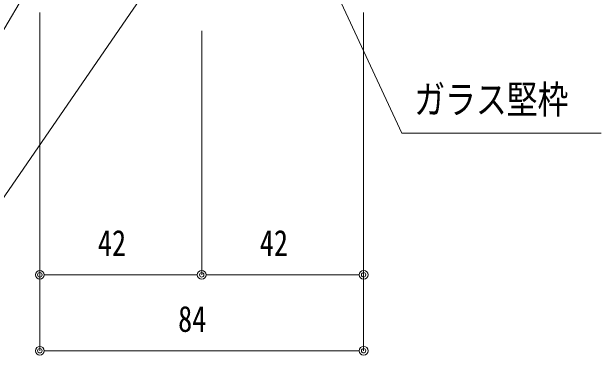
# Model space of a CAD drawing. Units: millimetres, scale not verified, with parts at other scales. Extents: x -3554 to 3554, y -1188 to 1188.
# Drawn here: x -1328.3 to -1022.5, y -743.9 to -565.8 of the extents above; entities that cross this region are included whole.
import ezdxf
from ezdxf.enums import TextEntityAlignment as Align

# ---------------------------------------------------------------- set-up
doc = ezdxf.new("R2010")
doc.units = ezdxf.units.MM
doc.header["$LTSCALE"] = 8
doc.layers.add('0-0_0', color=7, linetype='Continuous', lineweight=18)
doc.layers.add('0-9_1手摺寸法', color=3, linetype='Continuous', lineweight=18)
doc.styles.add('ＭＳ ゴシック', font='')
doc.styles.get('ＭＳ ゴシック').set_extended_font_data('MS Gothic')

msp = doc.modelspace()

# ---------------------------------------------------------------- linework, layer by layer
at = {"layer": '0-0_0'}
for p, q in [((-1311.483, -702.206), (-1309.183, -702.206)), ((-1232.083, -702.206), (-1234.383, -702.206)), ((-1227.483, -702.206), (-1225.183, -702.206)), ((-1148.083, -702.206), (-1150.383, -702.206)), ((-1311.483, -741.589), (-1309.183, -741.589)), ((-1148.083, -741.589), (-1150.383, -741.589))]:
    msp.add_line(p, q, dxfattribs=at)
for points in [[(-1307.976, -533.418), (-1313.066, -542.025), (-1353.198, -609.894), (-1475.719, -609.894)], [(-1162.659, -549.668), (-1158.453, -558.74), (-1126.022, -628.689), (-1022.506, -628.689)], [(-1259.368, -555.668), (-1265.032, -563.909), (-1333.829, -664.014), (-1477.603, -664.014)]]:
    msp.add_lwpolyline(points, dxfattribs=at)
for centre, radius in [((-1313.783, -702.206), 2.3), ((-1229.783, -702.206), 2.3), ((-1229.783, -702.206), 2.3), ((-1145.783, -702.206), 2.3), ((-1313.783, -702.206), 1.15), ((-1229.783, -702.206), 1.15), ((-1229.783, -702.206), 1.15), ((-1145.783, -702.206), 1.15), ((-1313.783, -741.589), 2.3), ((-1145.783, -741.589), 2.3), ((-1313.783, -741.589), 1.15), ((-1145.783, -741.589), 1.15)]:
    msp.add_circle(centre, radius, dxfattribs=at)
at = {"layer": '0-9_1手摺寸法'}
for p, q in [((-1313.783, -566.168), (-1313.783, -702.206)), ((-1313.783, -566.168), (-1313.783, -741.589)), ((-1145.783, -566.168), (-1145.783, -702.206)), ((-1145.783, -566.168), (-1145.783, -741.589)), ((-1229.783, -575.668), (-1229.783, -702.206)), ((-1229.783, -575.668), (-1229.783, -702.206)), ((-1309.183, -702.206), (-1234.383, -702.206)), ((-1225.183, -702.206), (-1150.383, -702.206)), ((-1309.183, -741.589), (-1150.383, -741.589))]:
    msp.add_line(p, q, dxfattribs=at)

# ---------------------------------------------------------------- texts
at = {"layer": '0-0_0', "style": 'ＭＳ ゴシック', "width": 0.8}
msp.add_text('ガラス堅枠', height=14.66, dxfattribs=at).set_placement((-1119.516, -622.986), align=Align.BOTTOM_LEFT)
at = {"layer": '0-9_1手摺寸法', "color": 7, "style": 'ＭＳ ゴシック', "width": 0.8}
for s, p in [('42', (-1283.699, -696.456)), ('42', (-1199.699, -696.456)), ('84', (-1242.049, -735.839))]:
    msp.add_text(s, height=13.49, dxfattribs=at).set_placement(p, align=Align.BOTTOM_LEFT)

doc.saveas('drawing.dxf')
